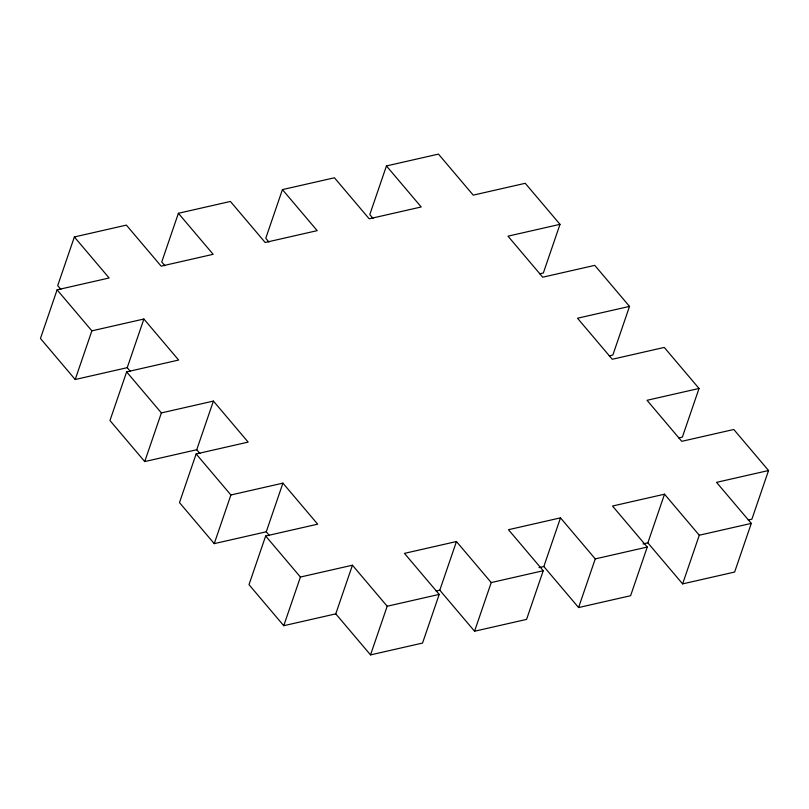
<?xml version="1.0" encoding="UTF-8"?>
<svg xmlns="http://www.w3.org/2000/svg" width="809" height="809" viewBox="0 0 809 809"><rect width="100%" height="100%" fill="white"/><g stroke="black" fill="none" stroke-linecap="round" stroke-linejoin="round"><path stroke-width="1.21" d="M539.714 273.816L543.345 272.987L560 224.336L525.243 183.299L473.225 195.141L438.468 154.104L386.449 165.936L421.216 206.973L369.197 218.804L334.441 177.778L282.422 189.609L317.179 230.646L265.17 242.478L230.413 201.451L178.395 213.283L213.151 254.309L161.143 266.151L126.376 225.114L74.367 236.956L57.702 285.607L60.938 289.43M74.367 236.956L109.124 277.983L57.105 289.824L40.45 338.475L75.207 379.512L127.225 367.67L143.881 319.019L178.637 360.045L126.629 371.887L109.963 420.538L144.73 461.575L196.739 449.733L213.404 401.082L248.161 442.108L196.142 453.95L179.487 502.601L214.243 543.638L266.262 531.796L282.917 483.145L317.674 524.171L265.655 536.013L249 584.664L283.757 625.701L335.775 613.859L352.431 565.208L387.187 606.234L370.532 654.896L335.775 613.859M75.207 379.512L91.872 330.851L143.881 319.019M178.395 213.283L161.739 261.944L164.965 265.757M144.73 461.575L161.385 412.914L213.404 401.082M282.422 189.609L265.767 238.271L269.003 242.083M214.243 543.638L230.899 494.977L282.917 483.145M386.449 165.936L369.794 214.597L373.03 218.41M283.757 625.701L300.422 577.039L352.431 565.208M439.803 590.196L456.458 541.534L491.225 582.571L474.559 631.222L439.803 590.196L436.172 591.015M456.458 541.534L404.449 553.376L439.206 594.403L422.551 643.064L370.532 654.896M560 224.336L507.981 236.167L542.738 277.204L594.757 265.362L629.513 306.399L612.858 355.05L609.228 355.879M543.83 566.522L560.495 517.861L595.252 558.898L578.587 607.549L543.83 566.522L538.996 567.625M560.495 517.861L508.477 529.703L543.233 570.729L526.578 619.391L474.559 631.222M629.513 306.399L577.505 318.23L612.261 359.267L664.27 347.425L699.037 388.462L682.371 437.113L678.741 437.942M647.857 542.849L664.523 494.198L699.279 535.224L682.624 583.886L647.857 542.849L643.024 543.951M664.523 494.198L612.504 506.029L647.261 547.056L630.605 595.717L578.587 607.549M699.037 388.462L647.018 400.293L681.775 441.33L733.793 429.488L768.55 470.525L751.895 519.176L748.264 520.005M768.55 470.525L716.531 482.356L751.298 523.393L734.633 572.044L682.624 583.886M387.187 606.234L439.206 594.403M491.225 582.571L543.233 570.729M595.252 558.898L647.261 547.056M699.279 535.224L751.298 523.393M127.225 367.67L130.461 371.493M196.739 449.733L199.975 453.556M266.262 531.796L269.488 535.619M57.105 289.824L91.872 330.851M126.629 371.887L161.385 412.914M196.142 453.95L230.899 494.977M265.655 536.013L300.422 577.039"/></g></svg>
